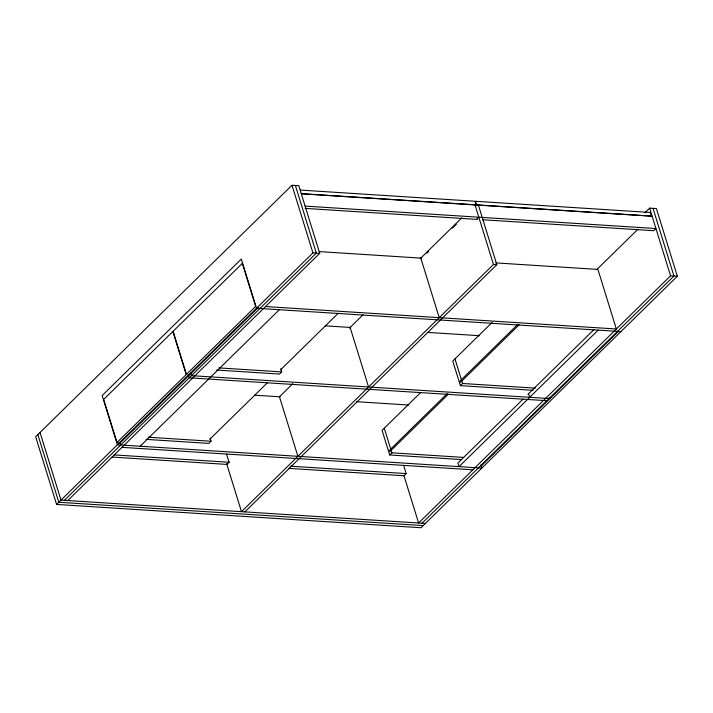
<?xml version="1.0" encoding="UTF-8"?>
<svg xmlns="http://www.w3.org/2000/svg" width="713" height="713" viewBox="0 0 713 713"><rect width="100%" height="100%" fill="white"/><g stroke="black" fill="none" stroke-linecap="round" stroke-linejoin="round"><path stroke-width="1.07" d="M67.762 500.553L319.727 253.347L298.783 185.692L291.991 185.255L35.65 436.766L56.594 504.421L421.009 527.745L677.35 276.234L656.406 208.579L649.623 208.143L644.855 212.822M56.594 504.421L312.936 252.919L319.727 253.347M189.845 374.557L258.249 307.446M64.375 500.33L316.331 253.133L295.387 185.478M140.167 446.231L279.309 309.718M209.827 439.235L267.625 382.533M280.494 369.904L338.292 313.203M210.103 438.165L211.057 441.24L208.864 443.397L146.022 439.377M280.77 368.835L281.724 371.91L279.532 374.067L216.69 370.038M292.838 383.639L279.46 396.767L297.9 456.32M349.432 328.123L362.944 314.861M420.171 258.712L461.783 217.884M426.953 253.097L428.54 251.537M452.336 228.187L456.302 224.301M226.859 464.413L229.051 462.256L226.52 454.056M476.623 219.363L478.815 217.207M478.405 205.13L496.836 264.683L493.449 264.47L241.493 511.667L226.672 463.806M244.88 511.881L496.836 264.683M420.625 392.56L382.097 430.367L389.708 454.974L461.364 459.555M492.086 322.454L452.764 361.036L460.375 385.635L533.137 390.296M447.265 393.558L389.476 450.26L389.886 451.587L448.468 394.111M517.486 324.665L460.143 380.92L460.553 382.257L519.144 324.78M389.708 454.974L391.9 452.817L463.566 457.407M460.375 385.635L462.568 383.487L535.329 388.139M596.629 269.755L637.877 229.283M403.638 465.393L406.169 473.592L403.977 475.749L288.515 468.352M523.11 399.084L457.915 463.049L459.029 466.641L598.162 330.128M527.878 394.405L593.876 329.656M677.35 276.234L670.568 275.806L418.611 523.003L403.879 475.428M421.998 523.217L673.954 276.02L653.01 208.365M481.418 465.794L550.614 397.907M618.483 331.322L550.864 397.667L549.162 397.56M300.182 190.068L475.027 201.253L476.132 204.845L301.296 193.651M301.287 193.793L652.128 216.244M305.093 206.093L655.933 228.543L653.741 230.7L482.763 219.756M305.119 208.383L477.211 219.399M319.237 251.6L421.383 258.142M495.767 262.901L597.913 269.434L616.353 328.996L265.512 306.537M620.943 331.581L256.528 308.257L241.297 259.051L102.155 395.563L117.387 444.769L481.801 468.093L480.829 464.956M325.173 325.832L350.716 327.472M427.328 332.374L479.546 335.716M218.882 367.89L281.724 371.91M187.893 374.699L189.596 374.806L120.399 442.693L118.706 442.586M549.072 398.54L191.449 375.653L190.79 373.532M546.88 400.697L189.257 377.81L188.597 375.68M254.514 395.171L280.049 396.802M356.66 401.704L408.834 405.046M148.215 437.221L211.057 441.24M121.976 447.354L472.826 469.814M114.178 454.903L229.639 462.291M290.708 466.204L406.169 473.592M111.977 457.06L227.447 464.448M425.394 523.44L60.979 500.116L40.035 432.461M423.201 525.588L58.787 502.264L37.842 434.609M649.623 208.143L670.568 275.806M475.01 204.907L493.449 264.47M528.583 393.719L529.697 397.301M454.956 358.88L462.568 383.487M420.795 258.097L439.235 317.659M384.289 428.219L391.9 452.817M350.128 327.436L368.568 386.99M291.991 185.255L312.936 252.919M119.944 442.301L120.782 444.992M172.876 331.536L103.679 399.423L117.003 442.479L186.2 374.592L172.876 331.536M242.313 263.4L173.125 331.287L186.45 374.343L255.646 306.456L242.313 263.4M650.256 212.465L475.411 201.28L476.525 204.863L651.361 216.057L650.256 212.465"/></g></svg>
